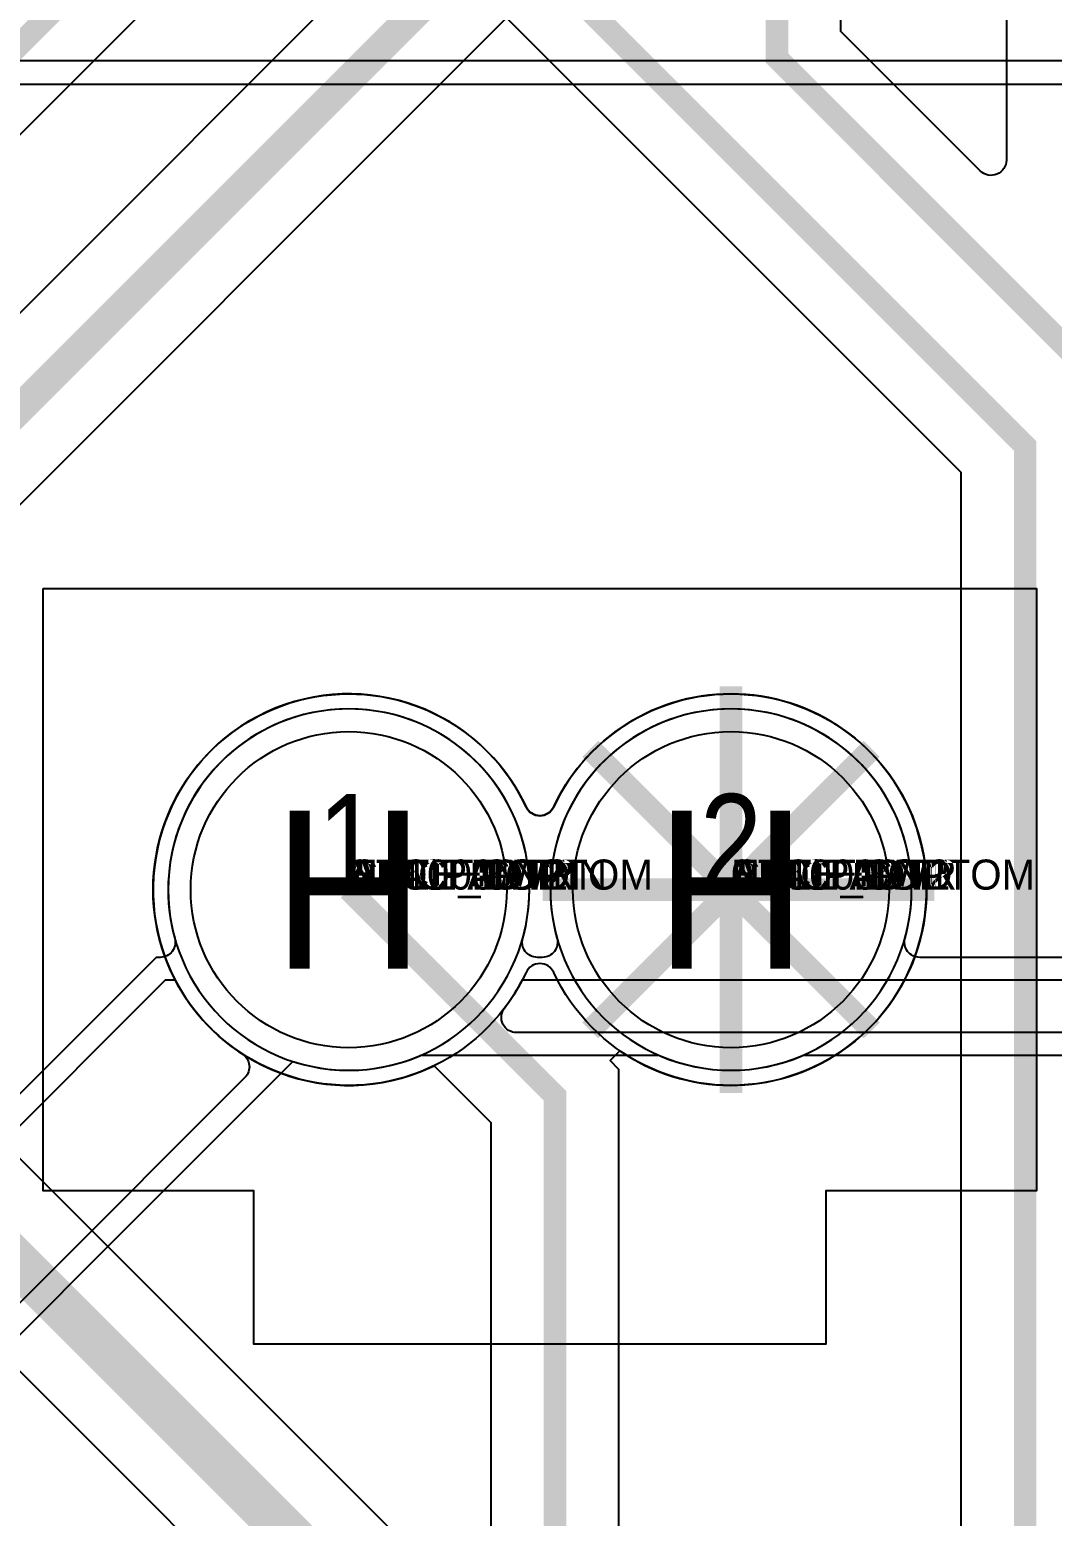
# Model space of a CAD drawing. Extents: x 0 to 323, y 0 to 320.
# Drawn here: x 115.96 to 122.75, y 98.49 to 108.36 of the extents above; entities that cross this region are included whole.
import ezdxf
from ezdxf.enums import TextEntityAlignment as Align

# ---------------------------------------------------------------- set-up
doc = ezdxf.new("R2010")
doc.units = 0
doc.header["$MEASUREMENT"] = 0
doc.layers.get('0').update_dxf_attribs({"linetype": 'CONTINUOUS'})
for name, color, linetype in [('CDN_FIGURES', 7, 'CONTINUOUS'), ('ETCH_BOTTOM', 7, 'CONTINUOUS'), ('ETCH_GND', 3, 'CONTINUOUS'), ('ETCH_INT1', 4, 'CONTINUOUS'), ('ETCH_INT2', 5, 'CONTINUOUS'), ('ETCH_PWR', 6, 'CONTINUOUS'), ('ETCH_TOP', 2, 'CONTINUOUS'), ('MANUFACTURING_NCLEGEND-1-6', 8, 'CONTINUOUS'), ('PACKAGE_GEOMETRY_ASSEMBLY_TOP', 11, 'CONTINUOUS'), ('PACKAGE_GEOMETRY_PIN_NUMBER', 9, 'CONTINUOUS')]:
    doc.layers.add(name, color=color, linetype=linetype)

# ---------------------------------------------------------------- blocks, each defined once
blk = doc.blocks.new('PAD_INFO')
for tag in ['SHAPE_TYPE', 'PAD_HEIGHT', 'PAD_LAYER', 'PAD_TYPE', 'PAD_WIDTH']:
    blk.add_attdef(tag, (0, 0), '', height=0.2)
at = {"flags": 2}
blk.add_attdef('CDN_TYPE', (0, 0), '', height=0.2, dxfattribs=at)
blk = doc.blocks.new('DRILL_INFO')
at = {"flags": 2}
blk.add_attdef('CDN_TYPE', (0, 0), '', height=0.2, dxfattribs=at)
for tag in ['FSHAPE', 'FCHAR', 'DRILL_HEIGHT', 'DIAMETER', 'PLATED', 'DRILL_WIDTH']:
    blk.add_attdef(tag, (0, 0), '', height=0.2)
blk = doc.blocks.new('CR2100X1500TH')
at = {"layer": 'ETCH_BOTTOM'}
blk.add_circle((0, 0), 1.05, dxfattribs=at)
at = {"layer": 'ETCH_GND'}
blk.add_circle((0, 0), 1.05, dxfattribs=at)
at = {"layer": 'ETCH_INT1'}
blk.add_circle((0, 0), 1.05, dxfattribs=at)
at = {"layer": 'ETCH_INT2'}
blk.add_circle((0, 0), 1.05, dxfattribs=at)
at = {"layer": 'ETCH_PWR'}
blk.add_circle((0, 0), 1.05, dxfattribs=at)
at = {"layer": 'ETCH_TOP'}
blk.add_circle((0, 0), 1.05, dxfattribs=at)
ref = blk.add_blockref('PAD_INFO', (0, 0))
ref.add_attrib('PAD_LAYER', 'ETCH_TOP', (0, 0), dxfattribs={"height": 0.2})
ref.add_attrib('SHAPE_TYPE', 'NULL', (0, 0), dxfattribs={"height": 0.2})
ref.add_attrib('PAD_TYPE', 'ANTIPAD', (0, 0), dxfattribs={"height": 0.2})
ref.add_attrib('PAD_WIDTH', '0.000000', (0, 0), dxfattribs={"height": 0.2})
ref.add_attrib('PAD_HEIGHT', '0.000000', (0, 0), dxfattribs={"height": 0.2})
ref = blk.add_blockref('PAD_INFO', (0, 0))
ref.add_attrib('PAD_LAYER', 'ETCH_GND', (0, 0), dxfattribs={"height": 0.2})
ref.add_attrib('SHAPE_TYPE', 'NULL', (0, 0), dxfattribs={"height": 0.2})
ref.add_attrib('PAD_TYPE', 'ANTIPAD', (0, 0), dxfattribs={"height": 0.2})
ref.add_attrib('PAD_WIDTH', '0.000000', (0, 0), dxfattribs={"height": 0.2})
ref.add_attrib('PAD_HEIGHT', '0.000000', (0, 0), dxfattribs={"height": 0.2})
ref = blk.add_blockref('PAD_INFO', (0, 0))
ref.add_attrib('PAD_LAYER', 'ETCH_INT1', (0, 0), dxfattribs={"height": 0.2})
ref.add_attrib('SHAPE_TYPE', 'NULL', (0, 0), dxfattribs={"height": 0.2})
ref.add_attrib('PAD_TYPE', 'ANTIPAD', (0, 0), dxfattribs={"height": 0.2})
ref.add_attrib('PAD_WIDTH', '0.000000', (0, 0), dxfattribs={"height": 0.2})
ref.add_attrib('PAD_HEIGHT', '0.000000', (0, 0), dxfattribs={"height": 0.2})
ref = blk.add_blockref('PAD_INFO', (0, 0))
ref.add_attrib('PAD_LAYER', 'ETCH_INT2', (0, 0), dxfattribs={"height": 0.2})
ref.add_attrib('SHAPE_TYPE', 'NULL', (0, 0), dxfattribs={"height": 0.2})
ref.add_attrib('PAD_TYPE', 'ANTIPAD', (0, 0), dxfattribs={"height": 0.2})
ref.add_attrib('PAD_WIDTH', '0.000000', (0, 0), dxfattribs={"height": 0.2})
ref.add_attrib('PAD_HEIGHT', '0.000000', (0, 0), dxfattribs={"height": 0.2})
ref = blk.add_blockref('PAD_INFO', (0, 0))
ref.add_attrib('PAD_LAYER', 'ETCH_PWR', (0, 0), dxfattribs={"height": 0.2})
ref.add_attrib('SHAPE_TYPE', 'NULL', (0, 0), dxfattribs={"height": 0.2})
ref.add_attrib('PAD_TYPE', 'ANTIPAD', (0, 0), dxfattribs={"height": 0.2})
ref.add_attrib('PAD_WIDTH', '0.000000', (0, 0), dxfattribs={"height": 0.2})
ref.add_attrib('PAD_HEIGHT', '0.000000', (0, 0), dxfattribs={"height": 0.2})
ref = blk.add_blockref('PAD_INFO', (0, 0))
ref.add_attrib('PAD_LAYER', 'ETCH_BOTTOM', (0, 0), dxfattribs={"height": 0.2})
ref.add_attrib('SHAPE_TYPE', 'NULL', (0, 0), dxfattribs={"height": 0.2})
ref.add_attrib('PAD_TYPE', 'ANTIPAD', (0, 0), dxfattribs={"height": 0.2})
ref.add_attrib('PAD_WIDTH', '0.000000', (0, 0), dxfattribs={"height": 0.2})
ref.add_attrib('PAD_HEIGHT', '0.000000', (0, 0), dxfattribs={"height": 0.2})
ref = blk.add_blockref('PAD_INFO', (0, 0))
ref.add_attrib('PAD_LAYER', 'ETCH_TOP', (0, 0), dxfattribs={"height": 0.2})
ref.add_attrib('SHAPE_TYPE', 'NULL', (0, 0), dxfattribs={"height": 0.2})
ref.add_attrib('PAD_TYPE', 'THERMAL', (0, 0), dxfattribs={"height": 0.2})
ref.add_attrib('PAD_WIDTH', '0.000000', (0, 0), dxfattribs={"height": 0.2})
ref.add_attrib('PAD_HEIGHT', '0.000000', (0, 0), dxfattribs={"height": 0.2})
ref = blk.add_blockref('PAD_INFO', (0, 0))
ref.add_attrib('PAD_LAYER', 'ETCH_GND', (0, 0), dxfattribs={"height": 0.2})
ref.add_attrib('SHAPE_TYPE', 'NULL', (0, 0), dxfattribs={"height": 0.2})
ref.add_attrib('PAD_TYPE', 'THERMAL', (0, 0), dxfattribs={"height": 0.2})
ref.add_attrib('PAD_WIDTH', '0.000000', (0, 0), dxfattribs={"height": 0.2})
ref.add_attrib('PAD_HEIGHT', '0.000000', (0, 0), dxfattribs={"height": 0.2})
ref = blk.add_blockref('PAD_INFO', (0, 0))
ref.add_attrib('PAD_LAYER', 'ETCH_INT1', (0, 0), dxfattribs={"height": 0.2})
ref.add_attrib('SHAPE_TYPE', 'NULL', (0, 0), dxfattribs={"height": 0.2})
ref.add_attrib('PAD_TYPE', 'THERMAL', (0, 0), dxfattribs={"height": 0.2})
ref.add_attrib('PAD_WIDTH', '0.000000', (0, 0), dxfattribs={"height": 0.2})
ref.add_attrib('PAD_HEIGHT', '0.000000', (0, 0), dxfattribs={"height": 0.2})
ref = blk.add_blockref('PAD_INFO', (0, 0))
ref.add_attrib('PAD_LAYER', 'ETCH_INT2', (0, 0), dxfattribs={"height": 0.2})
ref.add_attrib('SHAPE_TYPE', 'NULL', (0, 0), dxfattribs={"height": 0.2})
ref.add_attrib('PAD_TYPE', 'THERMAL', (0, 0), dxfattribs={"height": 0.2})
ref.add_attrib('PAD_WIDTH', '0.000000', (0, 0), dxfattribs={"height": 0.2})
ref.add_attrib('PAD_HEIGHT', '0.000000', (0, 0), dxfattribs={"height": 0.2})
ref = blk.add_blockref('PAD_INFO', (0, 0))
ref.add_attrib('PAD_LAYER', 'ETCH_PWR', (0, 0), dxfattribs={"height": 0.2})
ref.add_attrib('SHAPE_TYPE', 'NULL', (0, 0), dxfattribs={"height": 0.2})
ref.add_attrib('PAD_TYPE', 'THERMAL', (0, 0), dxfattribs={"height": 0.2})
ref.add_attrib('PAD_WIDTH', '0.000000', (0, 0), dxfattribs={"height": 0.2})
ref.add_attrib('PAD_HEIGHT', '0.000000', (0, 0), dxfattribs={"height": 0.2})
ref = blk.add_blockref('PAD_INFO', (0, 0))
ref.add_attrib('PAD_LAYER', 'ETCH_BOTTOM', (0, 0), dxfattribs={"height": 0.2})
ref.add_attrib('SHAPE_TYPE', 'NULL', (0, 0), dxfattribs={"height": 0.2})
ref.add_attrib('PAD_TYPE', 'THERMAL', (0, 0), dxfattribs={"height": 0.2})
ref.add_attrib('PAD_WIDTH', '0.000000', (0, 0), dxfattribs={"height": 0.2})
ref.add_attrib('PAD_HEIGHT', '0.000000', (0, 0), dxfattribs={"height": 0.2})
ref = blk.add_blockref('PAD_INFO', (0, 0))
ref.add_attrib('PAD_LAYER', 'ETCH_TOP', (0, 0), dxfattribs={"height": 0.2})
ref.add_attrib('SHAPE_TYPE', 'CIRCLE', (0, 0), dxfattribs={"height": 0.2})
ref.add_attrib('PAD_TYPE', 'REGULAR', (0, 0), dxfattribs={"height": 0.2})
ref.add_attrib('PAD_WIDTH', '2.100000', (0, 0), dxfattribs={"height": 0.2})
ref.add_attrib('PAD_HEIGHT', '2.100000', (0, 0), dxfattribs={"height": 0.2})
ref = blk.add_blockref('PAD_INFO', (0, 0))
ref.add_attrib('PAD_LAYER', 'ETCH_GND', (0, 0), dxfattribs={"height": 0.2})
ref.add_attrib('SHAPE_TYPE', 'CIRCLE', (0, 0), dxfattribs={"height": 0.2})
ref.add_attrib('PAD_TYPE', 'REGULAR', (0, 0), dxfattribs={"height": 0.2})
ref.add_attrib('PAD_WIDTH', '2.100000', (0, 0), dxfattribs={"height": 0.2})
ref.add_attrib('PAD_HEIGHT', '2.100000', (0, 0), dxfattribs={"height": 0.2})
ref = blk.add_blockref('PAD_INFO', (0, 0))
ref.add_attrib('PAD_LAYER', 'ETCH_INT1', (0, 0), dxfattribs={"height": 0.2})
ref.add_attrib('SHAPE_TYPE', 'CIRCLE', (0, 0), dxfattribs={"height": 0.2})
ref.add_attrib('PAD_TYPE', 'REGULAR', (0, 0), dxfattribs={"height": 0.2})
ref.add_attrib('PAD_WIDTH', '2.100000', (0, 0), dxfattribs={"height": 0.2})
ref.add_attrib('PAD_HEIGHT', '2.100000', (0, 0), dxfattribs={"height": 0.2})
ref = blk.add_blockref('PAD_INFO', (0, 0))
ref.add_attrib('PAD_LAYER', 'ETCH_INT2', (0, 0), dxfattribs={"height": 0.2})
ref.add_attrib('SHAPE_TYPE', 'CIRCLE', (0, 0), dxfattribs={"height": 0.2})
ref.add_attrib('PAD_TYPE', 'REGULAR', (0, 0), dxfattribs={"height": 0.2})
ref.add_attrib('PAD_WIDTH', '2.100000', (0, 0), dxfattribs={"height": 0.2})
ref.add_attrib('PAD_HEIGHT', '2.100000', (0, 0), dxfattribs={"height": 0.2})
ref = blk.add_blockref('PAD_INFO', (0, 0))
ref.add_attrib('PAD_LAYER', 'ETCH_PWR', (0, 0), dxfattribs={"height": 0.2})
ref.add_attrib('SHAPE_TYPE', 'CIRCLE', (0, 0), dxfattribs={"height": 0.2})
ref.add_attrib('PAD_TYPE', 'REGULAR', (0, 0), dxfattribs={"height": 0.2})
ref.add_attrib('PAD_WIDTH', '2.100000', (0, 0), dxfattribs={"height": 0.2})
ref.add_attrib('PAD_HEIGHT', '2.100000', (0, 0), dxfattribs={"height": 0.2})
ref = blk.add_blockref('PAD_INFO', (0, 0))
ref.add_attrib('PAD_LAYER', 'ETCH_BOTTOM', (0, 0), dxfattribs={"height": 0.2})
ref.add_attrib('SHAPE_TYPE', 'CIRCLE', (0, 0), dxfattribs={"height": 0.2})
ref.add_attrib('PAD_TYPE', 'REGULAR', (0, 0), dxfattribs={"height": 0.2})
ref.add_attrib('PAD_WIDTH', '2.100000', (0, 0), dxfattribs={"height": 0.2})
ref.add_attrib('PAD_HEIGHT', '2.100000', (0, 0), dxfattribs={"height": 0.2})
ref = blk.add_blockref('DRILL_INFO', (0, 0))
ref.add_attrib('DIAMETER', '1.500000', (0, 0), dxfattribs={"height": 0.2})
ref.add_attrib('PLATED', 'PLATED', (0, 0), dxfattribs={"height": 0.2})
ref.add_attrib('FSHAPE', 'CIRCLE', (0, 0), dxfattribs={"height": 0.2})
ref.add_attrib('FCHAR', 'H', (0, 0), dxfattribs={"height": 0.2})
ref.add_attrib('DRILL_WIDTH', '2.100000', (0, 0), dxfattribs={"height": 0.2})
ref.add_attrib('DRILL_HEIGHT', '2.100000', (0, 0), dxfattribs={"height": 0.2})
for tag in ['CDN_TYPE', 'PIN']:
    blk.add_attdef(tag, (0, 0), '', height=0.2)
at = {"flags": 2}
for tag in ['PSTKNAME', 'BBV']:
    blk.add_attdef(tag, (0, 0), '', height=0.2, dxfattribs=at)
blk = doc.blocks.new('F535')
at = {"layer": 'PACKAGE_GEOMETRY_ASSEMBLY_TOP'}
blk.add_lwpolyline([(-3.3, 2), (3.3, 2), (3.3, -2), (1.9, -2), (1.9, -3.02), (-1.9, -3.02), (-1.9, -2), (-3.3, -2)], close=True, dxfattribs=at)
at = {"layer": 'ETCH_TOP'}
ref = blk.add_blockref('CR2100X1500TH', (-1.27, 0), dxfattribs=at)
ref.add_attrib('CDN_TYPE', 'PIN', (0, 0), dxfattribs={"height": 0.2})
ref.add_attrib('PIN', '1', (0, 0), dxfattribs={"height": 0.2})
ref = blk.add_blockref('CR2100X1500TH', (1.27, 0), dxfattribs=at)
ref.add_attrib('CDN_TYPE', 'PIN', (0, 0), dxfattribs={"height": 0.2})
ref.add_attrib('PIN', '2', (0, 0), dxfattribs={"height": 0.2})
at = {"flags": 2}
for tag in ['SYMBOL_TYPE', 'CDN_TYPE', 'REFDES']:
    blk.add_attdef(tag, (0, 0), '', height=0.2, dxfattribs=at)
blk = doc.blocks.new('FIGURE_CIRCLE')
at = {"layer": 'CDN_FIGURES'}
blk.add_circle((0, 0), 0.5, dxfattribs=at)

msp = doc.modelspace()

# ---------------------------------------------------------------- linework, layer by layer
at = {"layer": 'ETCH_BOTTOM'}
for points, format in [([(91.1, 48.25, 0.15, 0.15, 0), (93.325, 46.025, 0.15, 0.15, 0), (95.4882, 46.025, 0.15, 0.15, 0), (97.0574, 47.5942, 0.15, 0.15, 0), (97.0574, 55.5392, 0.15, 0.15, 0), (100.875, 59.3568, 0.15, 0.15, 0), (100.875, 62.2932, 0.15, 0.15, 0), (100.4432, 62.725, 0.15, 0.15, 0), (99.2118, 62.725, 0.15, 0.15, 0), (97.975, 63.9618, 0.15, 0.15, 0), (97.975, 65.5882, 0.15, 0.15, 0), (98.3118, 65.925, 0.15, 0.15, 0), (98.6382, 65.925, 0.15, 0.15, 0), (100.975, 68.2618, 0.15, 0.15, 0), (100.975, 76.2118, 0.15, 0.15, 0), (108.2, 83.4368, 0.15, 0.15, 0), (108.2, 100.5711, 0.15, 0.15, 0), (116.925, 109.2961, 0.15, 0.15, 0), (116.925, 110.054, 0.15, 0.15, 0), (117.9, 111.029, 0.15, 0.15, 0), (117.9, 111.65, 0.15, 0.15, 0)], "xyseb"), ([(126.8079, 109.2307, -0.63966), (124.9921, 109.2307, 0.639881), (124.8079, 109.2307, -0.63966), (122.9921, 109.2307, 0.639881), (122.8079, 109.2307, -0.63966), (120.9921, 109.2307, 0.639881), (120.8079, 109.2307, -0.63966), (118.9921, 109.2307, 0.639881), (118.8079, 109.2307, -0.510698), (117.2179, 108.9186), (117.1821, 108.952), (108.6251, 100.395), (108.6251, 83.2607), (101.4001, 76.0357), (101.4001, 68.0857)], "xyb"), ([(120.62, 102.65, 0.15, 0.15, 0), (120.62, 104.0008, 0.15, 0.15, 0)], "xyseb"), ([(120.62, 102.65, 0.15, 0.15, 0), (121.9708, 102.65, 0.15, 0.15, 0)], "xyseb"), ([(120.62, 101.2992, 0.15, 0.15, 0), (120.62, 102.65, 0.15, 0.15, 0)], "xyseb")]:
    msp.add_lwpolyline(points, format=format, dxfattribs=at)
msp.add_lwpolyline([(119.2581, 102.1002, -4.507415), (119.2581, 103.1998, 0.636779), (119.4419, 103.1998, -4.507415), (119.4419, 102.1002, 0.636779), (119.2581, 102.1002)], format="xyb", close=True, dxfattribs=at)
at = {"layer": 'ETCH_GND'}
for points in [[(120.62, 102.65, 0.15, 0.15, 0), (120.62, 103.9008, 0.15, 0.15, 0)], [(119.6848, 103.5852, 0.15, 0.15, 0), (120.62, 102.65, 0.15, 0.15, 0)], [(120.62, 102.65, 0.15, 0.15, 0), (121.5552, 103.5852, 0.15, 0.15, 0)], [(119.3692, 102.65, 0.15, 0.15, 0), (120.62, 102.65, 0.15, 0.15, 0)], [(119.6848, 101.7148, 0.15, 0.15, 0), (120.62, 102.65, 0.15, 0.15, 0)], [(120.62, 102.65, 0.15, 0.15, 0), (121.5552, 101.7148, 0.15, 0.15, 0)], [(120.62, 102.65, 0.15, 0.15, 0), (121.8708, 102.65, 0.15, 0.15, 0)], [(120.62, 101.3992, 0.15, 0.15, 0), (120.62, 102.65, 0.15, 0.15, 0)]]:
    msp.add_lwpolyline(points, format="xyseb", dxfattribs=at)
for points in [[(119.2801, 102.65, 1), (116.8799, 102.65, 1)], [(121.8201, 102.65, 1), (119.4199, 102.65, 1)]]:
    msp.add_lwpolyline(points, format="xyb", close=True, dxfattribs=at)
at = {"layer": 'ETCH_INT1'}
for points in [[(94.5915, 94.3157), (108.2415, 107.9657), (108.2415, 108.1585), (110.3993, 108.1585, -0.058304), (110.4593, 108.1515), (110.4651, 108.1501), (111.1349, 108.1501), (111.1407, 108.1515, -0.058304), (111.2007, 108.1585), (157.6279, 108.1585, -0.058304)], [(94.75, 94.25), (108.4, 107.9), (108.4, 108), (110.3993, 108, -0.688822), (110.4668, 107.823, 2.620502), (111.1332, 107.823, -0.688822), (111.2007, 108), (157.6279, 108, -0.575908)], [(127.8135, 102.2), (121.8739, 102.2, -0.496551), (121.7763, 102.3286, 1.315867), (119.4637, 102.3286, -0.496551), (119.3661, 102.2), (119.3339, 102.2, -0.496551), (119.2363, 102.3286, 1.315867), (116.9237, 102.3286, -0.496551), (116.8261, 102.2), (116.8, 102.2), (114.35, 99.75), (114.35, 98.1)], [(81.6, 58.15), (84.85, 58.15), (86.2, 59.5), (86.2, 68.6), (91.7, 68.6), (93.6, 70.5), (93.6, 71.8), (118.75, 71.8), (118.75, 77.65), (115.85, 80.55), (115.85, 93.9), (114.65, 95.1), (114.65, 98.45), (117.7085, 101.5085), (117.7374, 101.4998, 0.174812), (118.5504, 101.5459), (118.5599, 101.55), (120.1401, 101.55), (120.1496, 101.5459, 0.204146), (121.0904, 101.5459), (121.0999, 101.55), (124.2, 101.55), (124.2, 101.6), (132.25, 101.6)]]:
    msp.add_lwpolyline(points, format="xyb", dxfattribs=at)
for points in [[(114.6732, 98.6855, -0.668179), (114.5001, 98.7572), (114.5001, 99.6878), (116.8622, 102.0499), (116.9263, 102.0499), (116.9407, 102.0236, 0.12396), (117.3732, 101.5588, -0.477139), (117.3897, 101.402)], [(133.1499, 101.1572, -0.668179), (132.9768, 101.0855), (132.7468, 101.3155), (132.7444, 101.3324, 0.544584), (131.8304, 101.7579), (131.818, 101.7501), (131.032, 101.7501), (131.0196, 101.7579, 0.288451), (130.3804, 101.7579), (130.368, 101.7501), (129.232, 101.7501), (129.2196, 101.7579, 0.288451), (128.5804, 101.7579), (128.568, 101.7501), (124.0499, 101.7501), (124.0499, 101.7001), (119.1955, 101.7001, -0.620422), (119.1148, 101.8629, 0.03691), (119.2193, 102.0236), (119.2337, 102.0499), (133.1499, 102.0499)]]:
    msp.add_lwpolyline(points, format="xyb", close=True, dxfattribs=at)
at = {"layer": 'ETCH_INT2'}
for points, format in [([(74.1999, 90.4764), (87.3736, 103.6501), (113.1071, 103.6501), (121.5071, 95.2501), (122, 95.2501, -0.02017), (122.0403, 95.2485, 0.438438), (122.1499, 95.3495), (122.1499, 105.4199), (118.6179, 108.952), (118.5821, 108.9186, -0.510698), (116.9921, 109.2307, 0.639881), (116.8079, 109.2307, -1.433756), (115.4807, 110.5579, 0.639881), (115.4807, 110.7421, -1.433756), (116.8079, 112.0693, 0.639881), (116.9921, 112.0693, -0.510698), (118.5821, 112.3814), (118.6179, 112.348), (120.02, 113.7501), (164.9821, 113.7501)], "xyb"), ([(184.23, 93.5, 0.15, 0.15, 0), (169.371, 108.359, 0.15, 0.15, 0), (169.371, 108.5773, 0.15, 0.15, 0), (169.0343, 108.914, 0.15, 0.15, 0), (168.816, 108.914, 0.15, 0.15, 0), (165.765, 111.965, 0.15, 0.15, 0), (165.765, 112.366, 0.15, 0.15, 0), (164.806, 113.325, 0.15, 0.15, 0), (120.1961, 113.325, 0.15, 0.15, 0), (118.925, 112.0539, 0.15, 0.15, 0), (118.925, 109.246, 0.15, 0.15, 0), (122.575, 105.596, 0.15, 0.15, 0), (122.575, 94.5118, 0.15, 0.15, 0), (121.6132, 93.55, 0.15, 0.15, 0), (119.9, 93.55, 0.15, 0.15, 0), (108.1501, 81.8001, 0.15, 0.15, 0), (91.5369, 81.8001, 0.15, 0.15, 0), (88.225, 78.4882, 0.15, 0.15, 0), (88.225, 66.4507, 0.15, 0.15, 0), (89.046, 65.6297, 0.15, 0.15, 0), (89.046, 63.454, 0.15, 0.15, 0)], "xyseb"), ([(177.55, 97.5, 0.15, 0.15, 0), (169.175, 105.8749, 0.15, 0.15, 0), (169.175, 106.5382, 0.15, 0.15, 0), (168.8382, 106.875, 0.15, 0.15, 0), (164.9383, 110.775, 0.15, 0.15, 0), (164.174, 110.775, 0.15, 0.15, 0), (163.515, 111.434, 0.15, 0.15, 0), (163.515, 111.436, 0.15, 0.15, 0), (161.926, 113.025, 0.15, 0.15, 0), (121.8961, 113.025, 0.15, 0.15, 0), (120.925, 112.0539, 0.15, 0.15, 0), (120.925, 108.175, 0.15, 0.15, 0), (123.825, 105.275, 0.15, 0.15, 0), (123.825, 95.2118, 0.15, 0.15, 0), (121.2132, 92.6, 0.15, 0.15, 0), (119.55, 92.6, 0.15, 0.15, 0), (108.45, 81.5, 0.15, 0.15, 0), (99.1368, 81.5, 0.15, 0.15, 0), (89.275, 71.6382, 0.15, 0.15, 0), (89.275, 65.825, 0.15, 0.15, 0), (89.996, 65.104, 0.15, 0.15, 0), (89.996, 62.954, 0.15, 0.15, 0)], "xyseb"), ([(120.62, 102.65, 0.15, 0.15, 0), (120.62, 104.0008, 0.15, 0.15, 0)], "xyseb"), ([(122, 94.75, 0.3, 0.3, 0), (121.3, 94.75, 0.3, 0.3, 0), (112.9, 103.15, 0.3, 0.3, 0), (87.5807, 103.15, 0.3, 0.3, 0), (74.7, 90.2693, 0.3, 0.3, 0), (74.7, 85.0668, 0.3, 0.3, 0), (57.95, 68.3168, 0.3, 0.3, 0), (57.95, 57.2193, 0.3, 0.3, 0), (57.35, 56.6193, 0.3, 0.3, 0), (57.35, 56.5, 0.3, 0.3, 0), (53.3, 52.45, 0.3, 0.3, 0)], "xyseb"), ([(120.62, 102.65, 0.15, 0.15, 0), (121.9708, 102.65, 0.15, 0.15, 0)], "xyseb"), ([(120.62, 101.2992, 0.15, 0.15, 0), (120.62, 102.65, 0.15, 0.15, 0)], "xyseb"), ([(77.1679, 92.03), (87.7878, 102.6499), (112.6929, 102.6499), (121.0929, 94.2499), (121.4671, 94.2499, -0.668179), (121.5388, 94.0768), (121.4371, 93.9751), (119.7239, 93.9751), (107.974, 82.2252), (91.3608, 82.2252), (87.7999, 78.6643), (87.7999, 66.2746), (88.6209, 65.4536), (88.6209, 64.259, -0.668179), (88.4478, 64.1873), (80.935, 71.7001)], "xyb")]:
    msp.add_lwpolyline(points, format=format, dxfattribs=at)
for points in [[(122.4499, 107.4961, -0.668179), (122.2768, 107.4244), (121.3501, 108.3511), (121.3501, 108.6439, -0.543035), (121.4928, 108.7366, 0.212809), (122.3072, 108.7366, -0.543035), (122.4499, 108.6439)], [(119.2581, 102.1002, -4.507415), (119.2581, 103.1998, 0.636779), (119.4419, 103.1998, -4.507415), (119.4419, 102.1002, 0.636779), (119.2581, 102.1002)]]:
    msp.add_lwpolyline(points, format="xyb", close=True, dxfattribs=at)
at = {"layer": 'ETCH_PWR'}
for points in [[(119.2801, 102.65, 1), (116.8799, 102.65, 1)], [(121.8201, 102.65, 1), (119.4199, 102.65, 1)]]:
    msp.add_lwpolyline(points, format="xyb", close=True, dxfattribs=at)
at = {"layer": 'ETCH_TOP'}
for points, format in [([(119.9, 111.65, 0.2, 0.2, 0), (118.9, 110.65, 0.2, 0.2, 0), (118.9, 108.85, 0.2, 0.2, 0), (114, 103.95, 0.2, 0.2, 0), (113.75, 103.95, 0.2, 0.2, 0)], "xyseb"), ([(126.8079, 109.2307, -0.63966), (124.9921, 109.2307, 0.639881), (124.8079, 109.2307, -0.63966), (122.9921, 109.2307, 0.639881), (122.8079, 109.2307, -0.63966), (120.9921, 109.2307, 0.639881), (120.8079, 109.2307, -0.410326), (119.4928, 108.7366, 0.473927), (119.3525, 108.666), (115.1501, 104.4636), (115.1501, 101.0499), (114.4001, 101.0499), (114.4001, 100.7, -1), (113.0999, 100.7), (113.0999, 101.0499), (112.6501, 101.0499), (112.6501, 99.5499), (108.3499, 99.5499), (108.3499, 100.4999), (108.0001, 100.4999), (108.0001, 97.6499)], "xyb"), ([(108.3499, 102.4501), (112.3499, 102.4501), (112.3499, 105.1001), (114.5136, 105.1001), (117.8931, 108.4796, 0.642793)], "xyb"), ([(120.62, 102.65, 0.15, 0.15, 0), (120.62, 104.0008, 0.15, 0.15, 0)], "xyseb"), ([(119.8751, 98.0251), (119.8751, 101.4561), (119.8167, 101.5145), (119.8815, 101.5792), (119.9159, 101.5571, 2.6666), (119.4419, 103.1998, -0.636779), (119.2581, 103.1998, 2.395248), (118.6166, 101.4658), (118.6485, 101.4803), (119.0249, 101.1039), (119.0249, 98.0251)], "xyb"), ([(119.45, 97.15, 0.15, 0.15, 0), (119.45, 101.28, 0.15, 0.15, 0), (118.08, 102.65, 0.15, 0.15, 0)], "xyseb"), ([(120.62, 102.65, 0.15, 0.15, 0), (121.9708, 102.65, 0.15, 0.15, 0)], "xyseb"), ([(120.62, 101.2992, 0.15, 0.15, 0), (120.62, 102.65, 0.15, 0.15, 0)], "xyseb")]:
    msp.add_lwpolyline(points, format=format, dxfattribs=at)

# ---------------------------------------------------------------- block references
msp.add_blockref('F535', (119.35, 102.65))
at = {"layer": 'MANUFACTURING_NCLEGEND-1-6', "xscale": 2.1, "yscale": 2.1}
for p in [(118.08, 102.65), (120.62, 102.65)]:
    msp.add_blockref('FIGURE_CIRCLE', p, dxfattribs=at)

# ---------------------------------------------------------------- texts
at = {"layer": 'MANUFACTURING_NCLEGEND-1-6'}
for p in [(118.08, 102.65), (120.62, 102.65)]:
    msp.add_text('H', height=1.05, dxfattribs=at).set_placement(p, align=Align.MIDDLE_CENTER)
at = {"layer": 'PACKAGE_GEOMETRY_PIN_NUMBER', "width": 0.87874}
for s, p in [('2', (120.62, 102.65)), ('1', (118.08, 102.65))]:
    msp.add_text(s, height=0.635, dxfattribs=at).set_placement(p, align=Align.CENTER)

doc.saveas('drawing.dxf')
